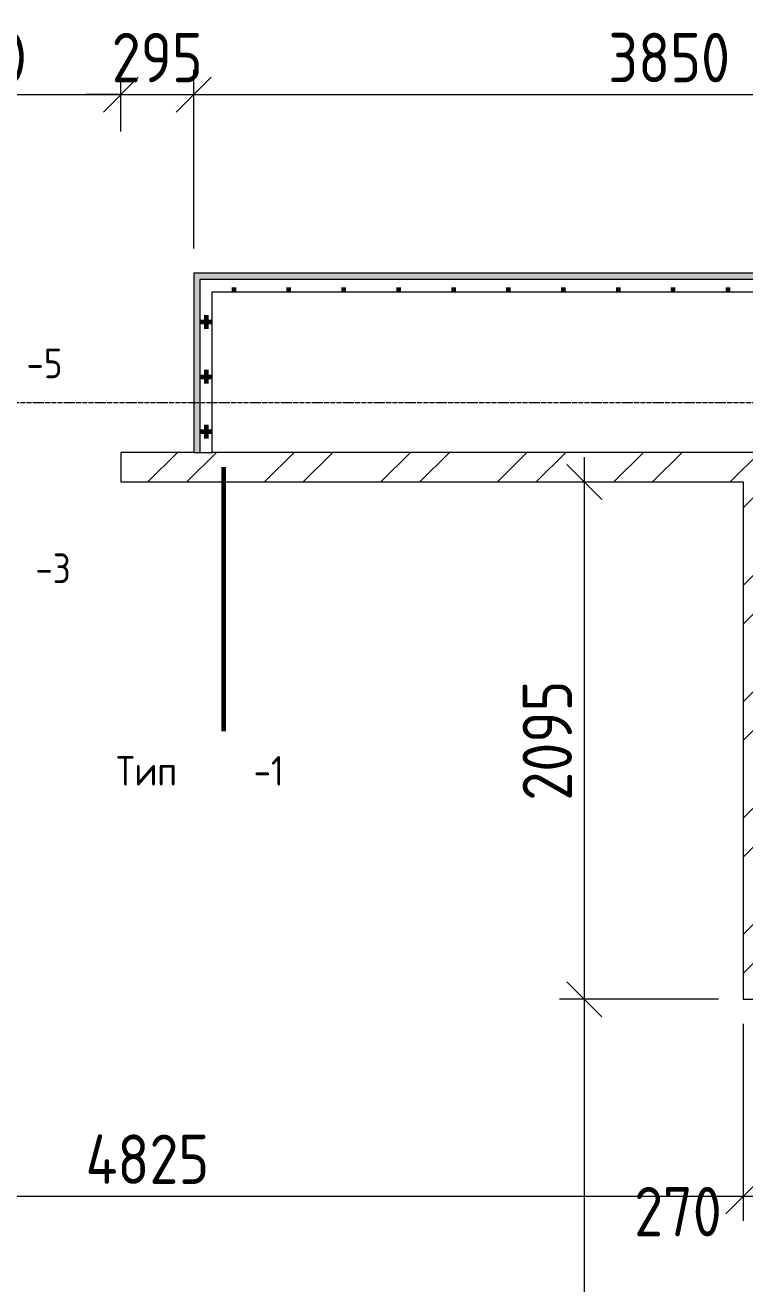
# Model space of a CAD drawing. Header units: millimetres. Extents: x -60946 to 138510, y -262288 to 24501.
# Drawn here: x 17518 to 20431, y -4562 to 535 of the extents above; entities that cross this region are included whole.
import ezdxf

# ---------------------------------------------------------------- set-up
doc = ezdxf.new("R2010")
doc.units = ezdxf.units.MM
doc.linetypes.add('ADSK_Линия сетки', pattern=[25, 20, -2.5, 0, -2.5])
for name, color, linetype, lineweight in [('0) 1 вып перегородка', 7, 'Continuous', 60), ('2)Тип-5', 1, 'Continuous', 60), ('Марки', 7, 'Continuous', 20), ('Оси', 7, 'Continuous', 9), ('Размеры', 7, 'Continuous', 9), ('Стены внутренние', 7, 'Continuous', 18), ('Стены штриховка', 7, 'Continuous', 9)]:
    doc.layers.add(name, color=color, linetype=linetype, lineweight=lineweight)
doc.styles.add('GOST Common_3', font='', dxfattribs={"width": 0.9, "height": 200})
doc.styles.add('GOST Common_9', font='', dxfattribs={"width": 0.9, "height": 120})
doc.styles.get('GOST Common_3').set_extended_font_data('GOST Common')
doc.styles.get('GOST Common_9').set_extended_font_data('GOST Common')
doc.dimstyles.new('ADSK_Основной_2_0', dxfattribs={"dimscale": 304.8, "dimtxt": 201.142999, "dimasz": 0.463911, "dimexe": 0.328084, "dimexo": 0.328084, "dimgap": 0.164042, "dimtad": 1, "dimdec": 3, "dimrnd": 0.001, "dimdsep": 46, "dimtxsty": 'GOST Common_3', "dimblk1": 'OBLIQUE', "dimblk2": 'OBLIQUE', "dimsah": 1, "dimcen": 0.09, "dimdle": 0.328084, "dimazin": 2, "dimtfac": 1, "dimtdec": 4, "dimtix": 1, "dimtmove": 0, "dimatfit": 3, "dimfxl": 1, "dimtvp": 1, "dimtolj": 1, "dimtzin": 0, "dimlwd": 20, "dimlwe": 20, "dimarcsym": 2})
doc.dimstyles.new('ADSK_Основной_2_0_1', dxfattribs={"dimscale": 304.8, "dimtxt": 201.142999, "dimasz": 0.463911, "dimexe": 0.328084, "dimexo": 0.328084, "dimgap": 0.164042, "dimtad": 1, "dimdec": 3, "dimrnd": 0.001, "dimdsep": 46, "dimtxsty": 'GOST Common_3', "dimblk1": 'OBLIQUE', "dimblk2": 'OBLIQUE', "dimsah": 1, "dimcen": 0.09, "dimdle": 0.328084, "dimazin": 2, "dimtfac": 1, "dimtdec": 4, "dimtix": 1, "dimtmove": 1, "dimatfit": 3, "dimfxl": 1, "dimtvp": 1, "dimtolj": 1, "dimtzin": 0, "dimlwd": 20, "dimlwe": 20, "dimarcsym": 2})
doc.dimstyles.new('ADSK_Основной_2_0_2', dxfattribs={"dimscale": 304.8, "dimtxt": 201.142999, "dimasz": 0.463911, "dimexe": 0.328084, "dimexo": 0.328084, "dimgap": 0.164042, "dimtad": 1, "dimdec": 3, "dimrnd": 0.001, "dimdsep": 46, "dimtxsty": 'GOST Common_3', "dimblk1": 'OBLIQUE', "dimblk2": 'OBLIQUE', "dimsah": 1, "dimcen": 0.09, "dimdle": 0.328084, "dimazin": 2, "dimtfac": 1, "dimtdec": 4, "dimtix": 1, "dimtmove": 0, "dimatfit": 3, "dimfxl": 1, "dimtvp": 1, "dimtolj": 1, "dimtzin": 0, "dimlwd": 20, "dimlwe": 20, "dimarcsym": 2})
pattern_1 = [(45, (0, 0), (-235.7317, 235.7317), []), (45, (157.15, 0), (-235.7317, 235.7317), [])]
pattern_2 = [(0, (0, 0), (111.125, 111.125), [55.562, -166.687]), (90, (27.78, -27.78), (-111.125, 111.125), [55.562, -166.687])]

# ---------------------------------------------------------------- blocks, each defined once
blk = doc.blocks.new('_Oblique')
at = {"color": 0, "linetype": 'ByBlock', "lineweight": -2}
blk.add_line((-0.5, -0.5), (0.5, 0.5), dxfattribs=at)
blk = doc.blocks.new('DIMBLOCK274-Кладочный план подвала')
at = {"layer": 'Defpoints', "color": 0, "transparency": 16777216}
for p in [(17905, 253.7), (16705, 5), (17905, 5)]:
    blk.add_point(p, dxfattribs=at)
at = {"layer": 'Размеры', "color": 0, "lineweight": 20, "transparency": 16777216}
for p, q in [((16705, 105), (16705, 353.7)), ((17905, 105), (17905, 353.7)), ((16605, 253.7), (18005, 253.7))]:
    blk.add_line(p, q, dxfattribs=at)
at = {"layer": 'Размеры', "color": 0, "lineweight": 20, "transparency": 16777216, "xscale": 141.4, "yscale": 141.4, "zscale": 141.4, "rotation": 180}
blk.add_blockref('_Oblique', (16705, 253.7), dxfattribs=at)
at = {"layer": 'Размеры', "color": 0, "lineweight": 20, "transparency": 16777216, "xscale": 141.4, "yscale": 141.4, "zscale": 141.4}
blk.add_blockref('_Oblique', (17905, 253.7), dxfattribs=at)
at = {"layer": 'Размеры', "color": 0, "lineweight": 9, "transparency": 16777216, "insert": (17305, 403.7), "char_height": 200, "width": 560.473, "attachment_point": 5, "style": 'GOST Common_3'}
blk.add_mtext('\\A1;1200', dxfattribs=at)
blk = doc.blocks.new('DIMBLOCK275-Кладочный план подвала')
at = {"layer": 'Defpoints', "color": 0, "transparency": 16777216}
for p in [(18200, 253.7), (17905, 5), (18200, -470)]:
    blk.add_point(p, dxfattribs=at)
at = {"layer": 'Размеры', "color": 0, "lineweight": 20, "transparency": 16777216}
for p, q in [((17905, 105), (17905, 353.7)), ((18200, -370), (18200, 353.7)), ((17905, 253.7), (17763.6, 253.7)), ((17905, 253.7), (18200, 253.7)), ((18200, 253.7), (18341.4, 253.7))]:
    blk.add_line(p, q, dxfattribs=at)
at = {"layer": 'Размеры', "color": 0, "lineweight": 20, "transparency": 16777216, "xscale": 141.4, "yscale": 141.4, "zscale": 141.4}
blk.add_blockref('_Oblique', (17905, 253.7), dxfattribs=at)
at = {"layer": 'Размеры', "color": 0, "lineweight": 20, "transparency": 16777216, "xscale": 141.4, "yscale": 141.4, "zscale": 141.4, "rotation": 180}
blk.add_blockref('_Oblique', (18200, 253.7), dxfattribs=at)
at = {"layer": 'Размеры', "color": 0, "lineweight": 9, "transparency": 16777216, "insert": (18052.5, 403.7), "char_height": 200, "width": 454.106, "attachment_point": 5, "style": 'GOST Common_3'}
blk.add_mtext('\\A1;295', dxfattribs=at)
blk = doc.blocks.new('DIMBLOCK276-Кладочный план подвала')
at = {"layer": 'Defpoints', "color": 0, "transparency": 16777216}
for p in [(22050, 253.7), (18200, -470), (22050, -470)]:
    blk.add_point(p, dxfattribs=at)
at = {"layer": 'Размеры', "color": 0, "lineweight": 20, "transparency": 16777216}
for p, q in [((18200, -370), (18200, 353.7)), ((22050, -370), (22050, 353.7)), ((18100, 253.7), (22150, 253.7))]:
    blk.add_line(p, q, dxfattribs=at)
at = {"layer": 'Размеры', "color": 0, "lineweight": 20, "transparency": 16777216, "xscale": 141.4, "yscale": 141.4, "zscale": 141.4, "rotation": 180}
blk.add_blockref('_Oblique', (18200, 253.7), dxfattribs=at)
at = {"layer": 'Размеры', "color": 0, "lineweight": 20, "transparency": 16777216, "xscale": 141.4, "yscale": 141.4, "zscale": 141.4}
blk.add_blockref('_Oblique', (22050, 253.7), dxfattribs=at)
at = {"layer": 'Размеры', "color": 0, "lineweight": 9, "transparency": 16777216, "insert": (20125, 403.7), "char_height": 200, "width": 605.475, "attachment_point": 5, "style": 'GOST Common_3'}
blk.add_mtext('\\A1;3850', dxfattribs=at)
blk = doc.blocks.new('DIMBLOCK362-Кладочный план подвала')
at = {"layer": 'Defpoints', "color": 0, "transparency": 16777216}
for p in [(20425, -3410), (15600, -4107.9), (20425, -4207.8)]:
    blk.add_point(p, dxfattribs=at)
at = {"layer": 'Размеры', "color": 0, "lineweight": 20, "transparency": 16777216}
for p, q in [((20425, -3510), (20425, -4307.8)), ((15500, -4207.8), (20525, -4207.8)), ((15600, -4207.9), (15600, -4307.8))]:
    blk.add_line(p, q, dxfattribs=at)
at = {"layer": 'Размеры', "color": 0, "lineweight": 20, "transparency": 16777216, "xscale": 141.4, "yscale": 141.4, "zscale": 141.4, "rotation": 180}
blk.add_blockref('_Oblique', (15600, -4207.8), dxfattribs=at)
at = {"layer": 'Размеры', "color": 0, "lineweight": 20, "transparency": 16777216, "xscale": 141.4, "yscale": 141.4, "zscale": 141.4}
blk.add_blockref('_Oblique', (20425, -4207.8), dxfattribs=at)
at = {"layer": 'Размеры', "color": 0, "lineweight": 9, "transparency": 16777216, "insert": (18012.5, -4057.8), "char_height": 200, "width": 625.93, "attachment_point": 5, "style": 'GOST Common_3'}
blk.add_mtext('\\A1;4825', dxfattribs=at)
blk = doc.blocks.new('DIMBLOCK363-Кладочный план подвала')
at = {"layer": 'Defpoints', "color": 0, "transparency": 16777216}
for p in [(20425, -3410), (20695, -4107.9), (20695, -4207.8)]:
    blk.add_point(p, dxfattribs=at)
at = {"layer": 'Размеры', "color": 0, "lineweight": 20, "transparency": 16777216}
for p, q in [((20425, -3510), (20425, -4307.8)), ((20325, -4207.8), (20795, -4207.8)), ((20695, -4207.9), (20695, -4307.8))]:
    blk.add_line(p, q, dxfattribs=at)
at = {"layer": 'Размеры', "color": 0, "lineweight": 20, "transparency": 16777216, "xscale": 141.4, "yscale": 141.4, "zscale": 141.4, "rotation": 180}
blk.add_blockref('_Oblique', (20425, -4207.8), dxfattribs=at)
at = {"layer": 'Размеры', "color": 0, "lineweight": 20, "transparency": 16777216, "xscale": 141.4, "yscale": 141.4, "zscale": 141.4}
blk.add_blockref('_Oblique', (20695, -4207.8), dxfattribs=at)
at = {"layer": 'Размеры', "color": 0, "lineweight": 9, "transparency": 16777216, "insert": (19983, -4170.1), "char_height": 200, "width": 454.106, "attachment_point": 1, "line_spacing_factor": 1.022761, "style": 'GOST Common_3'}
blk.add_mtext('\\A1;270', dxfattribs=at)
blk = doc.blocks.new('DIMBLOCK374-Кладочный план подвала')
at = {"layer": 'Defpoints', "color": 0, "transparency": 16777216}
for p in [(19781.5, -3410), (20425, -3410), (19681.5, -6945)]:
    blk.add_point(p, dxfattribs=at)
at = {"layer": 'Размеры', "color": 0, "lineweight": 20, "transparency": 16777216}
for p, q in [((19781.5, -7045), (19781.5, -3310)), ((20325, -3410), (19681.5, -3410)), ((19781.5, -6945), (19881.5, -6945))]:
    blk.add_line(p, q, dxfattribs=at)
at = {"layer": 'Размеры', "color": 0, "lineweight": 20, "transparency": 16777216, "xscale": 141.4, "yscale": 141.4, "zscale": 141.4}
for p, rotation in [((19781.5, -3410), 90), ((19781.5, -6945), 270)]:
    blk.add_blockref('_Oblique', p, dxfattribs=dict(at, rotation=rotation))
at = {"layer": 'Размеры', "color": 0, "lineweight": 9, "transparency": 16777216, "insert": (19631.5, -5177.5), "char_height": 200, "width": 605.475, "attachment_point": 5, "rotation": 90, "style": 'GOST Common_3'}
blk.add_mtext('\\A1;3535', dxfattribs=at)
blk = doc.blocks.new('DIMBLOCK375-Кладочный план подвала')
at = {"layer": 'Defpoints', "color": 0, "transparency": 16777216}
for p in [(19681.5, -1315), (19781.5, -1315), (20425, -3410)]:
    blk.add_point(p, dxfattribs=at)
at = {"layer": 'Размеры', "color": 0, "lineweight": 20, "transparency": 16777216}
for p, q in [((19781.5, -3510), (19781.5, -1215)), ((19781.5, -1315), (19881.5, -1315)), ((20325, -3410), (19681.5, -3410))]:
    blk.add_line(p, q, dxfattribs=at)
at = {"layer": 'Размеры', "color": 0, "lineweight": 20, "transparency": 16777216, "xscale": 141.4, "yscale": 141.4, "zscale": 141.4}
for p, rotation in [((19781.5, -1315), 90), ((19781.5, -3410), 270)]:
    blk.add_blockref('_Oblique', p, dxfattribs=dict(at, rotation=rotation))
at = {"layer": 'Размеры', "color": 0, "lineweight": 9, "transparency": 16777216, "insert": (19631.5, -2362.5), "char_height": 200, "width": 605.475, "attachment_point": 5, "rotation": 90, "style": 'GOST Common_3'}
blk.add_mtext('\\A1;2095', dxfattribs=at)

msp = doc.modelspace()

# ---------------------------------------------------------------- hatches: boundary and pattern name
at = {"layer": '2)Тип-5', "true_color": 0xd50000}
for points in [[(18225, -1195.031), (18225, -470.031), (18200, -470.031), (18200, -1195.031)], [(22050, -495.031), (22050, -470.031), (18225, -470.031), (18225, -495.031), (22025, -495.031)]]:
    msp.add_hatch(color=12, dxfattribs=at).paths.add_polyline_path(points)
h = msp.add_hatch(dxfattribs=at)
h.set_pattern_fill('FP_4', color=12, style=0, pattern_type=2)
h.set_pattern_definition(pattern_2)
h.paths.add_polyline_path([(18275, -1195.031), (18275, -495.031), (18225, -495.031), (18225, -1195.031)])
h = msp.add_hatch(dxfattribs=at)
h.set_pattern_fill('FP_4', color=12, style=0, pattern_type=2)
h.set_pattern_definition(pattern_2)
h.paths.add_polyline_path([(22025, -545.031), (22025, -495.031), (18275, -495.031), (18275, -545.031), (21975, -545.031)])
at = {"layer": 'Стены внутренние', "lineweight": 9}
h = msp.add_hatch(dxfattribs=at)
h.set_pattern_fill('FP_2', color=256, style=0, pattern_type=2)
h.set_pattern_definition(pattern_1)
h.paths.add_polyline_path([(27880, -1315.031), (27880, -1245.031), (27550, -1245.031), (27550, -1195.031), (27255, -1195.031), (27255, -1315.031), (27550, -1315.031)])
h.paths.add_polyline_path([(26055, -1315.031), (26055, -1195.031), (22050, -1195.031), (22050, -1245.031), (21550, -1245.031), (21550, -1195.031), (17905, -1195.031), (17905, -1315.031), (25680, -1315.031)])
h.paths.add_polyline_path([(16705, -1315.031), (16705, -1195.031), (16050, -1195.031), (16050, -1245.031), (15550, -1245.031), (15550, -1195.031), (15050, -1195.031), (15050, -1245.031), (14550, -1245.031), (14550, -1195.031), (14030, -1195.031), (14030, -1315.031), (15600, -1315.031)])
h.paths.add_polyline_path([(12480, -1315.031), (12480, -1195.031), (9050, -1195.031), (9050, -1245.031), (8800, -1245.031), (8800, -1315.031), (9298.7103, -1315.031)])
h = msp.add_hatch(dxfattribs=at)
h.set_pattern_fill('FP_2', color=256, style=0, pattern_type=2)
h.set_pattern_definition(pattern_1)
h.paths.add_polyline_path([(20425, -3410.031), (20545, -3410.031), (20545, -1315.031), (20425, -1315.031), (20425, -1348.6099)])

# ---------------------------------------------------------------- linework, layer by layer
at = {"layer": '0) 1 вып перегородка'}
msp.add_line((18320.6574, -1255.031), (18320.6574, -2324.2465), dxfattribs=at)
at = {"layer": 'Оси', "linetype": 'ADSK_Линия сетки', "lineweight": 5}
msp.add_line((62221.372, -995.031), (-25240.0967, -995.031), dxfattribs=at)
at = {"layer": 'Стены внутренние', "lineweight": 5}
for p, q in [((18200, -470.031), (18200, -1195.031)), ((22050, -470.031), (18200, -470.031)), ((18275, -1195.031), (18275, -545.031)), ((18275, -545.031), (20975, -545.031)), ((18200, -1195.031), (17905, -1195.031)), ((17905, -1195.031), (17905, -1315.031)), ((20975, -1195.031), (18275, -1195.031)), ((17905, -1315.031), (20425, -1315.031)), ((20425, -1315.031), (20425, -3410.031)), ((20425, -3410.031), (20695, -3410.031))]:
    msp.add_line(p, q, dxfattribs=at)
at = {"layer": 'Стены штриховка', "lineweight": 9}
for p, q in [((18225, -495.031), (18225, -1195.031)), ((22025, -495.031), (18225, -495.031)), ((18200, -1195.031), (18275, -1195.031))]:
    msp.add_line(p, q, dxfattribs=at)

# ---------------------------------------------------------------- texts
at = {"layer": '0) 1 вып перегородка', "color": 116, "lineweight": 9, "true_color": 0x008040, "char_height": 120, "attachment_point": 1, "style": 'GOST Common_9'}
for s, insert, width in [('-5', (17523.2219, -774.717), 432.91125), ('Тип', (17887.1574, -2424.8194), 673.4175), ('-1', (18442.7824, -2424.8194), 368.77625)]:
    msp.add_mtext(s, dxfattribs=dict(at, insert=insert, width=width))
at = {"layer": 'Марки', "lineweight": 9, "insert": (17559.4449, -1604.3448), "char_height": 120, "width": 389.620125, "attachment_point": 1, "style": 'GOST Common_9'}
msp.add_mtext('-3', dxfattribs=at)

# ---------------------------------------------------------------- dimensions: what is measured, and where the dimension line sits
at = {"layer": 'Размеры', "lineweight": 9}
for base, p1, p2, dimstyle, override, picture, middle in [((17905, 253.7444), (16705, 4.969), (17905, 4.969), 'ADSK_Основной_2_0', {"dimpost": '<>', "dimfxl": 1200}, 'DIMBLOCK274-Кладочный план подвала', (17305, 403.7444)), ((18200, 253.7444), (17905, 4.969), (18200, -470.031), 'ADSK_Основной_2_0', {"dimpost": '<>', "dimfxl": 559.151142}, 'DIMBLOCK275-Кладочный план подвала', (18052.5, 403.7444)), ((22050, 253.7444), (18200, -470.031), (22050, -470.031), 'ADSK_Основной_2_0', {"dimpost": '<>', "dimfxl": 3850}, 'DIMBLOCK276-Кладочный план подвала', (20125, 403.7444)), ((20425, -4207.8452), (15600, -4107.8603), (20425, -3410.031), 'ADSK_Основной_2_0_2', {"dimpost": '<>', "dimfxl": 4875.201609}, 'DIMBLOCK362-Кладочный план подвала', (18012.5, -4057.8452))]:
    dim = msp.add_linear_dim(base=base, p1=p1, p2=p2, dimstyle=dimstyle, override=override, dxfattribs=at)
    dim.commit()
    dim.dimension.update_dxf_attribs({"geometry": picture, "text_midpoint": middle})
for base, p1, p2, override, picture, middle in [((19781.5099, -1315.031), (20425, -3410.031), (19681.525, -1315.031), {"dimpost": '<>', "dimfxl": 2223.011496}, 'DIMBLOCK375-Кладочный план подвала', (19631.5099, -2362.531)), ((19781.5099, -3410.031), (19681.525, -6945.031), (20425, -3410.031), {"dimpost": '<>', "dimfxl": 3612.337209}, 'DIMBLOCK374-Кладочный план подвала', (19631.5099, -5177.531))]:
    dim = msp.add_linear_dim(base=base, p1=p1, p2=p2, angle=90, dimstyle='ADSK_Основной_2_0_2', override=override, dxfattribs=at)
    dim.commit()
    dim.dimension.update_dxf_attribs({"geometry": picture, "text_midpoint": middle})
dim = msp.add_linear_dim(base=(20695, -4207.8452), p1=(20425, -3410.031), p2=(20695, -4107.8603), dimstyle='ADSK_Основной_2_0_1', override={"dimpost": '<>', "dimfxl": 748.241755}, dxfattribs=at)
dim.commit()
dim.dimension.update_dxf_attribs({"geometry": 'DIMBLOCK363-Кладочный план подвала', "text_midpoint": (20210.0167, -4486.7972), "dimtype": 160})

doc.saveas('drawing.dxf')
